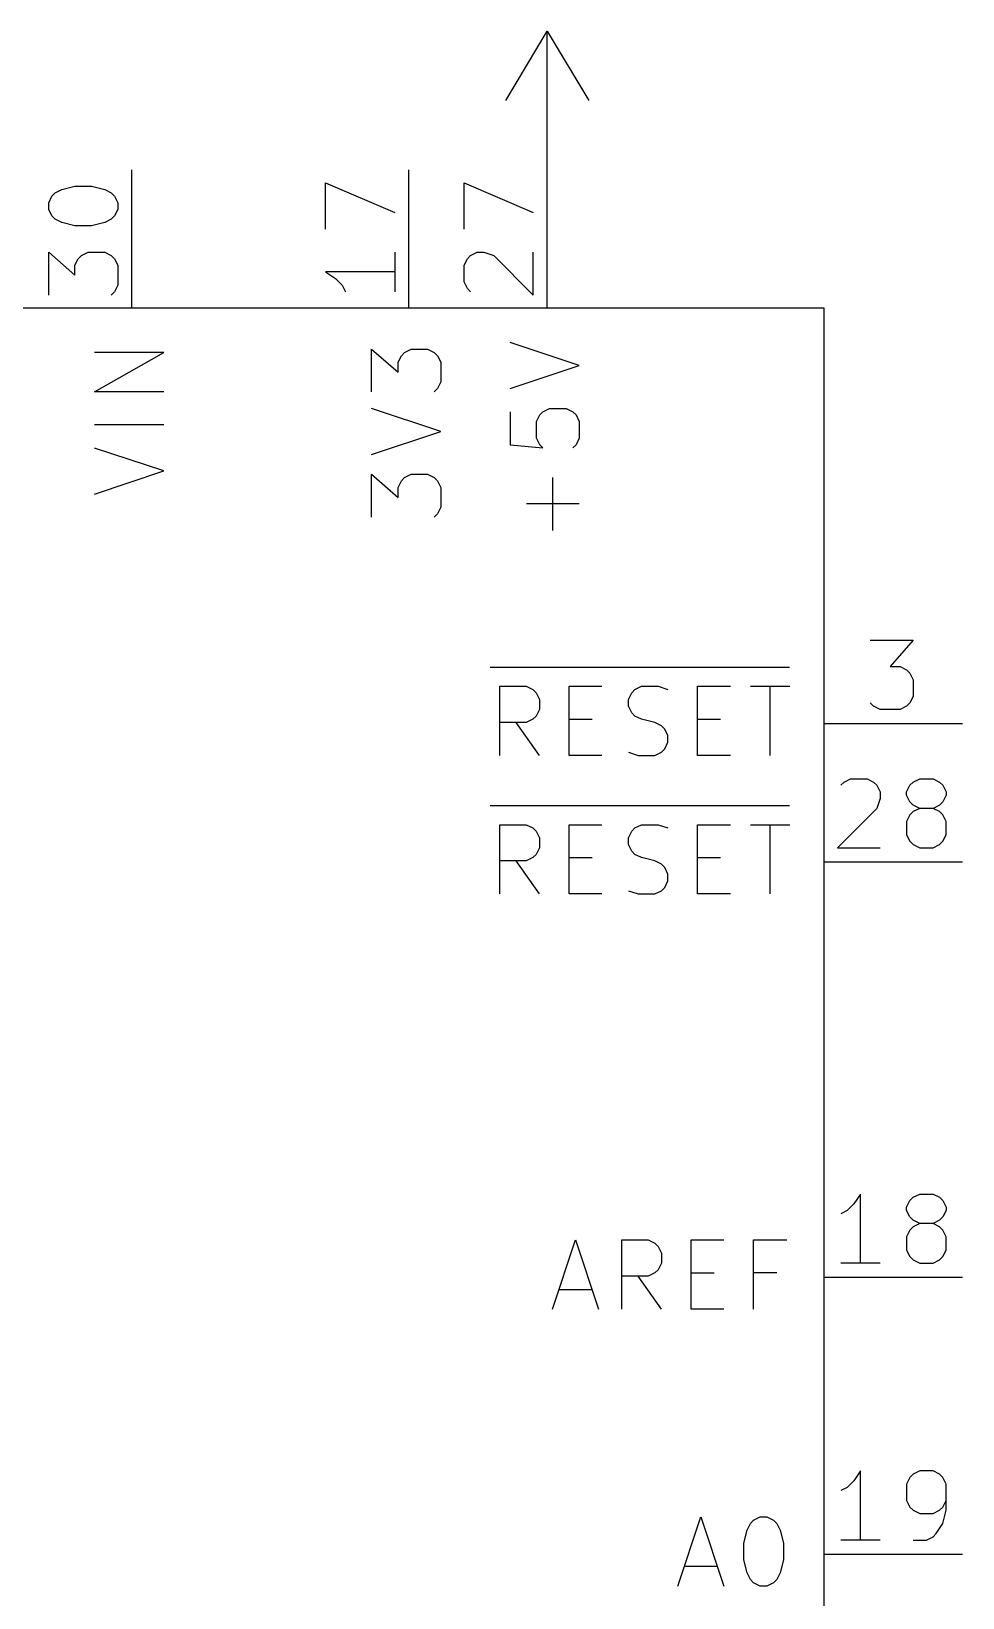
# Model space of a CAD drawing. Extents: x 0.4 to 11.3, y -7.9 to -0.4.
# Drawn here: x 6.377 to 7.05, y -3.782 to -2.65 of the extents above; entities that cross this region are included whole.
import ezdxf

# ---------------------------------------------------------------- set-up
doc = ezdxf.new("R2010")
doc.units = 0
doc.header["$MEASUREMENT"] = 0
for name, color, linetype in [('CYAN2', 4, 'CONTINUOUS'), ('LYELLOW', 51, 'CONTINUOUS'), ('RED2', 1, 'CONTINUOUS'), ('RED3', 11, 'CONTINUOUS')]:
    doc.layers.add(name, color=color, linetype=linetype)

msp = doc.modelspace()

# ---------------------------------------------------------------- linework, layer by layer
at = {"layer": 'CYAN2', "linetype": 'CONTINUOUS'}
for p, q in [((6.4231, -2.9105), (6.4731, -2.8819)), ((6.4731, -2.8819), (6.4231, -2.8819)), ((6.4231, -2.9105), (6.4731, -2.8819)), ((6.4731, -2.8819), (6.4231, -2.8819)), ((6.6231, -2.9105), (6.6231, -2.8795)), ((6.6231, -2.8795), (6.6422, -2.8962)), ((6.6231, -2.9105), (6.6231, -2.8795)), ((6.6231, -2.8795), (6.6422, -2.8962)), ((6.6422, -2.889), (6.6446, -2.8843)), ((6.6422, -2.889), (6.6446, -2.8843)), ((6.6446, -2.8843), (6.6469, -2.8819)), ((6.6446, -2.8843), (6.6469, -2.8819)), ((6.6469, -2.8819), (6.6517, -2.8795)), ((6.6469, -2.8819), (6.6517, -2.8795)), ((6.6517, -2.8795), (6.6636, -2.8795)), ((6.6517, -2.8795), (6.6636, -2.8795)), ((6.6636, -2.8795), (6.6684, -2.8819)), ((6.6636, -2.8795), (6.6684, -2.8819)), ((6.6684, -2.8819), (6.6708, -2.8843)), ((6.6684, -2.8819), (6.6708, -2.8843)), ((6.6708, -2.8843), (6.6731, -2.889)), ((6.6708, -2.8843), (6.6731, -2.889)), ((6.7731, -2.8914), (6.7231, -2.8748)), ((6.7731, -2.8914), (6.7231, -2.8748)), ((6.6422, -2.8962), (6.6422, -2.889)), ((6.6422, -2.8962), (6.6422, -2.889)), ((6.6731, -2.889), (6.6731, -2.9033)), ((6.6731, -2.889), (6.6731, -2.9033)), ((6.7231, -2.9081), (6.7731, -2.8914)), ((6.7231, -2.9081), (6.7731, -2.8914)), ((6.6731, -2.9033), (6.6708, -2.9081)), ((6.6731, -2.9033), (6.6708, -2.9081)), ((6.4731, -2.9105), (6.4231, -2.9105)), ((6.4731, -2.9105), (6.4231, -2.9105)), ((6.6708, -2.9081), (6.6684, -2.9105)), ((6.6708, -2.9081), (6.6684, -2.9105)), ((6.6731, -2.939), (6.6231, -2.9224)), ((6.6731, -2.939), (6.6231, -2.9224)), ((6.7231, -2.9248), (6.7231, -2.9486)), ((6.7231, -2.9248), (6.7231, -2.9486)), ((6.7422, -2.9319), (6.7446, -2.9271)), ((6.7422, -2.9319), (6.7446, -2.9271)), ((6.7446, -2.9271), (6.7469, -2.9248)), ((6.7446, -2.9271), (6.7469, -2.9248)), ((6.7469, -2.9248), (6.7517, -2.9224)), ((6.7469, -2.9248), (6.7517, -2.9224)), ((6.7517, -2.9224), (6.7636, -2.9224)), ((6.7517, -2.9224), (6.7636, -2.9224)), ((6.7636, -2.9224), (6.7684, -2.9248)), ((6.7636, -2.9224), (6.7684, -2.9248)), ((6.7684, -2.9248), (6.7708, -2.9271)), ((6.7684, -2.9248), (6.7708, -2.9271)), ((6.7708, -2.9271), (6.7731, -2.9319)), ((6.7708, -2.9271), (6.7731, -2.9319)), ((6.4731, -2.9343), (6.4231, -2.9343)), ((6.4731, -2.9343), (6.4231, -2.9343)), ((6.6231, -2.9557), (6.6731, -2.939)), ((6.6231, -2.9557), (6.6731, -2.939)), ((6.7422, -2.9438), (6.7422, -2.9319)), ((6.7422, -2.9438), (6.7422, -2.9319)), ((6.7731, -2.9319), (6.7731, -2.9438)), ((6.7731, -2.9319), (6.7731, -2.9438)), ((6.4731, -2.9676), (6.4231, -2.951)), ((6.4731, -2.9676), (6.4231, -2.951)), ((6.7231, -2.9486), (6.7469, -2.9509)), ((6.7231, -2.9486), (6.7469, -2.9509)), ((6.7446, -2.9486), (6.7422, -2.9438)), ((6.7446, -2.9486), (6.7422, -2.9438)), ((6.7469, -2.9509), (6.7446, -2.9486)), ((6.7469, -2.9509), (6.7446, -2.9486)), ((6.7708, -2.9486), (6.7684, -2.9509)), ((6.7708, -2.9486), (6.7684, -2.9509)), ((6.7731, -2.9438), (6.7708, -2.9486)), ((6.7731, -2.9438), (6.7708, -2.9486)), ((6.4231, -2.9843), (6.4731, -2.9676)), ((6.4231, -2.9843), (6.4731, -2.9676)), ((6.6231, -3.0009), (6.6231, -2.97)), ((6.6231, -2.97), (6.6422, -2.9867)), ((6.6231, -3.0009), (6.6231, -2.97)), ((6.6231, -2.97), (6.6422, -2.9867)), ((6.6422, -2.9795), (6.6446, -2.9748)), ((6.6422, -2.9795), (6.6446, -2.9748)), ((6.6446, -2.9748), (6.6469, -2.9724)), ((6.6446, -2.9748), (6.6469, -2.9724)), ((6.6469, -2.9724), (6.6517, -2.97)), ((6.6469, -2.9724), (6.6517, -2.97)), ((6.6517, -2.97), (6.6636, -2.97)), ((6.6517, -2.97), (6.6636, -2.97)), ((6.6636, -2.97), (6.6684, -2.9724)), ((6.6636, -2.97), (6.6684, -2.9724)), ((6.6684, -2.9724), (6.6708, -2.9748)), ((6.6684, -2.9724), (6.6708, -2.9748)), ((6.6708, -2.9748), (6.6731, -2.9795)), ((6.6708, -2.9748), (6.6731, -2.9795)), ((6.7541, -3.0105), (6.7541, -2.9724)), ((6.7541, -3.0105), (6.7541, -2.9724)), ((6.6422, -2.9867), (6.6422, -2.9795)), ((6.6422, -2.9867), (6.6422, -2.9795)), ((6.6731, -2.9795), (6.6731, -2.9938)), ((6.6731, -2.9795), (6.6731, -2.9938)), ((6.6731, -2.9938), (6.6708, -2.9986)), ((6.6731, -2.9938), (6.6708, -2.9986)), ((6.7731, -2.9914), (6.735, -2.9914)), ((6.7731, -2.9914), (6.735, -2.9914)), ((6.6708, -2.9986), (6.6684, -3.0009)), ((6.6708, -2.9986), (6.6684, -3.0009)), ((6.7088, -3.1093), (6.925, -3.1093)), ((6.7088, -3.1093), (6.925, -3.1093)), ((6.7157, -3.1731), (6.7157, -3.1231)), ((6.7157, -3.1231), (6.7348, -3.1231)), ((6.7157, -3.1731), (6.7157, -3.1231)), ((6.7157, -3.1231), (6.7348, -3.1231)), ((6.7348, -3.1231), (6.7395, -3.1255)), ((6.7348, -3.1231), (6.7395, -3.1255)), ((6.7395, -3.1255), (6.7419, -3.1279)), ((6.7395, -3.1255), (6.7419, -3.1279)), ((6.7419, -3.1279), (6.7443, -3.1327)), ((6.7419, -3.1279), (6.7443, -3.1327)), ((6.7443, -3.1327), (6.7443, -3.1398)), ((6.7443, -3.1327), (6.7443, -3.1398)), ((6.7657, -3.1731), (6.7657, -3.1231)), ((6.7657, -3.1231), (6.7895, -3.1231)), ((6.7657, -3.1731), (6.7657, -3.1231)), ((6.7657, -3.1231), (6.7895, -3.1231)), ((6.8086, -3.1327), (6.811, -3.1279)), ((6.8086, -3.1327), (6.811, -3.1279)), ((6.8086, -3.1374), (6.8086, -3.1327)), ((6.8086, -3.1374), (6.8086, -3.1327)), ((6.811, -3.1279), (6.8133, -3.1255)), ((6.811, -3.1279), (6.8133, -3.1255)), ((6.8133, -3.1255), (6.8181, -3.1231)), ((6.8133, -3.1255), (6.8181, -3.1231)), ((6.8181, -3.1231), (6.83, -3.1231)), ((6.8181, -3.1231), (6.83, -3.1231)), ((6.83, -3.1231), (6.8371, -3.1255)), ((6.83, -3.1231), (6.8371, -3.1255)), ((6.8586, -3.1731), (6.8586, -3.1231)), ((6.8586, -3.1231), (6.8824, -3.1231)), ((6.8586, -3.1731), (6.8586, -3.1231)), ((6.8586, -3.1231), (6.8824, -3.1231)), ((6.8967, -3.1231), (6.9252, -3.1231)), ((6.8967, -3.1231), (6.9252, -3.1231)), ((6.911, -3.1731), (6.911, -3.1231)), ((6.911, -3.1731), (6.911, -3.1231)), ((6.7419, -3.1446), (6.7395, -3.1469)), ((6.7419, -3.1446), (6.7395, -3.1469)), ((6.7443, -3.1398), (6.7419, -3.1446)), ((6.7443, -3.1398), (6.7419, -3.1446)), ((6.811, -3.1422), (6.8086, -3.1374)), ((6.811, -3.1422), (6.8086, -3.1374)), ((6.8133, -3.1446), (6.811, -3.1422)), ((6.8133, -3.1446), (6.811, -3.1422)), ((6.8181, -3.1469), (6.8133, -3.1446)), ((6.8181, -3.1469), (6.8133, -3.1446)), ((6.7348, -3.1493), (6.7157, -3.1493)), ((6.7348, -3.1493), (6.7157, -3.1493)), ((6.7443, -3.1731), (6.7276, -3.1493)), ((6.7443, -3.1731), (6.7276, -3.1493)), ((6.7395, -3.1469), (6.7348, -3.1493)), ((6.7395, -3.1469), (6.7348, -3.1493)), ((6.7657, -3.1469), (6.7824, -3.1469)), ((6.7657, -3.1469), (6.7824, -3.1469)), ((6.8276, -3.1493), (6.8181, -3.1469)), ((6.8276, -3.1493), (6.8181, -3.1469)), ((6.8324, -3.1517), (6.8276, -3.1493)), ((6.8324, -3.1517), (6.8276, -3.1493)), ((6.8348, -3.1541), (6.8324, -3.1517)), ((6.8348, -3.1541), (6.8324, -3.1517)), ((6.8371, -3.1588), (6.8348, -3.1541)), ((6.8371, -3.1588), (6.8348, -3.1541)), ((6.8586, -3.1469), (6.8752, -3.1469)), ((6.8586, -3.1469), (6.8752, -3.1469)), ((6.8348, -3.1684), (6.8371, -3.1636)), ((6.8348, -3.1684), (6.8371, -3.1636)), ((6.8371, -3.1636), (6.8371, -3.1588)), ((6.8371, -3.1636), (6.8371, -3.1588)), ((6.7895, -3.1731), (6.7657, -3.1731)), ((6.7895, -3.1731), (6.7657, -3.1731)), ((6.8086, -3.1708), (6.8157, -3.1731)), ((6.8086, -3.1708), (6.8157, -3.1731)), ((6.8157, -3.1731), (6.8276, -3.1731)), ((6.8157, -3.1731), (6.8276, -3.1731)), ((6.8276, -3.1731), (6.8324, -3.1708)), ((6.8276, -3.1731), (6.8324, -3.1708)), ((6.8324, -3.1708), (6.8348, -3.1684)), ((6.8324, -3.1708), (6.8348, -3.1684)), ((6.8824, -3.1731), (6.8586, -3.1731)), ((6.8824, -3.1731), (6.8586, -3.1731)), ((6.7088, -3.2093), (6.925, -3.2093)), ((6.7088, -3.2093), (6.925, -3.2093)), ((6.7157, -3.2731), (6.7157, -3.2231)), ((6.7157, -3.2231), (6.7348, -3.2231)), ((6.7157, -3.2731), (6.7157, -3.2231)), ((6.7157, -3.2231), (6.7348, -3.2231)), ((6.7348, -3.2231), (6.7395, -3.2255)), ((6.7348, -3.2231), (6.7395, -3.2255)), ((6.7657, -3.2731), (6.7657, -3.2231)), ((6.7657, -3.2231), (6.7895, -3.2231)), ((6.7657, -3.2731), (6.7657, -3.2231)), ((6.7657, -3.2231), (6.7895, -3.2231)), ((6.8133, -3.2255), (6.8181, -3.2231)), ((6.8133, -3.2255), (6.8181, -3.2231)), ((6.8181, -3.2231), (6.83, -3.2231)), ((6.8181, -3.2231), (6.83, -3.2231)), ((6.83, -3.2231), (6.8371, -3.2255)), ((6.83, -3.2231), (6.8371, -3.2255)), ((6.8586, -3.2731), (6.8586, -3.2231)), ((6.8586, -3.2231), (6.8824, -3.2231)), ((6.8586, -3.2731), (6.8586, -3.2231)), ((6.8586, -3.2231), (6.8824, -3.2231)), ((6.8967, -3.2231), (6.9252, -3.2231)), ((6.8967, -3.2231), (6.9252, -3.2231)), ((6.911, -3.2731), (6.911, -3.2231)), ((6.911, -3.2731), (6.911, -3.2231)), ((6.7395, -3.2255), (6.7419, -3.2279)), ((6.7395, -3.2255), (6.7419, -3.2279)), ((6.7419, -3.2279), (6.7443, -3.2327)), ((6.7419, -3.2279), (6.7443, -3.2327)), ((6.7443, -3.2327), (6.7443, -3.2398)), ((6.7443, -3.2327), (6.7443, -3.2398)), ((6.8086, -3.2327), (6.811, -3.2279)), ((6.8086, -3.2327), (6.811, -3.2279)), ((6.8086, -3.2374), (6.8086, -3.2327)), ((6.8086, -3.2374), (6.8086, -3.2327)), ((6.811, -3.2279), (6.8133, -3.2255)), ((6.811, -3.2279), (6.8133, -3.2255)), ((6.7395, -3.2469), (6.7348, -3.2493)), ((6.7395, -3.2469), (6.7348, -3.2493)), ((6.7419, -3.2446), (6.7395, -3.2469)), ((6.7419, -3.2446), (6.7395, -3.2469)), ((6.7443, -3.2398), (6.7419, -3.2446)), ((6.7443, -3.2398), (6.7419, -3.2446)), ((6.7657, -3.2469), (6.7824, -3.2469)), ((6.7657, -3.2469), (6.7824, -3.2469)), ((6.811, -3.2422), (6.8086, -3.2374)), ((6.811, -3.2422), (6.8086, -3.2374)), ((6.8133, -3.2446), (6.811, -3.2422)), ((6.8133, -3.2446), (6.811, -3.2422)), ((6.8181, -3.2469), (6.8133, -3.2446)), ((6.8181, -3.2469), (6.8133, -3.2446)), ((6.8276, -3.2493), (6.8181, -3.2469)), ((6.8276, -3.2493), (6.8181, -3.2469)), ((6.8586, -3.2469), (6.8752, -3.2469)), ((6.8586, -3.2469), (6.8752, -3.2469)), ((6.7348, -3.2493), (6.7157, -3.2493)), ((6.7348, -3.2493), (6.7157, -3.2493)), ((6.7443, -3.2731), (6.7276, -3.2493)), ((6.7443, -3.2731), (6.7276, -3.2493)), ((6.8324, -3.2517), (6.8276, -3.2493)), ((6.8324, -3.2517), (6.8276, -3.2493)), ((6.8348, -3.2541), (6.8324, -3.2517)), ((6.8348, -3.2541), (6.8324, -3.2517)), ((6.8371, -3.2588), (6.8348, -3.2541)), ((6.8371, -3.2588), (6.8348, -3.2541)), ((6.8324, -3.2708), (6.8348, -3.2684)), ((6.8324, -3.2708), (6.8348, -3.2684)), ((6.8348, -3.2684), (6.8371, -3.2636)), ((6.8348, -3.2684), (6.8371, -3.2636)), ((6.8371, -3.2636), (6.8371, -3.2588)), ((6.8371, -3.2636), (6.8371, -3.2588)), ((6.7895, -3.2731), (6.7657, -3.2731)), ((6.7895, -3.2731), (6.7657, -3.2731)), ((6.8086, -3.2708), (6.8157, -3.2731)), ((6.8086, -3.2708), (6.8157, -3.2731)), ((6.8157, -3.2731), (6.8276, -3.2731)), ((6.8157, -3.2731), (6.8276, -3.2731)), ((6.8276, -3.2731), (6.8324, -3.2708)), ((6.8276, -3.2731), (6.8324, -3.2708)), ((6.8824, -3.2731), (6.8586, -3.2731)), ((6.8824, -3.2731), (6.8586, -3.2731)), ((6.7538, -3.5731), (6.7705, -3.5231)), ((6.7538, -3.5731), (6.7705, -3.5231)), ((6.7705, -3.5231), (6.7871, -3.5731)), ((6.7705, -3.5231), (6.7871, -3.5731)), ((6.8038, -3.5731), (6.8038, -3.5231)), ((6.8038, -3.5231), (6.8229, -3.5231)), ((6.8038, -3.5731), (6.8038, -3.5231)), ((6.8038, -3.5231), (6.8229, -3.5231)), ((6.8229, -3.5231), (6.8276, -3.5255)), ((6.8229, -3.5231), (6.8276, -3.5255)), ((6.8276, -3.5255), (6.83, -3.5279)), ((6.8276, -3.5255), (6.83, -3.5279)), ((6.83, -3.5279), (6.8324, -3.5327)), ((6.83, -3.5279), (6.8324, -3.5327)), ((6.8538, -3.5731), (6.8538, -3.5231)), ((6.8538, -3.5231), (6.8776, -3.5231)), ((6.8538, -3.5731), (6.8538, -3.5231)), ((6.8538, -3.5231), (6.8776, -3.5231)), ((6.899, -3.5731), (6.899, -3.5231)), ((6.899, -3.5231), (6.9229, -3.5231)), ((6.899, -3.5731), (6.899, -3.5231)), ((6.899, -3.5231), (6.9229, -3.5231)), ((6.8324, -3.5398), (6.83, -3.5446)), ((6.8324, -3.5398), (6.83, -3.5446)), ((6.8324, -3.5327), (6.8324, -3.5398)), ((6.8324, -3.5327), (6.8324, -3.5398)), ((6.8229, -3.5493), (6.8038, -3.5493)), ((6.8229, -3.5493), (6.8038, -3.5493)), ((6.8324, -3.5731), (6.8157, -3.5493)), ((6.8324, -3.5731), (6.8157, -3.5493)), ((6.8276, -3.5469), (6.8229, -3.5493)), ((6.8276, -3.5469), (6.8229, -3.5493)), ((6.83, -3.5446), (6.8276, -3.5469)), ((6.83, -3.5446), (6.8276, -3.5469)), ((6.8538, -3.5469), (6.8705, -3.5469)), ((6.8538, -3.5469), (6.8705, -3.5469)), ((6.9157, -3.5469), (6.899, -3.5469)), ((6.9157, -3.5469), (6.899, -3.5469)), ((6.7586, -3.5588), (6.7824, -3.5588)), ((6.7586, -3.5588), (6.7824, -3.5588)), ((6.8776, -3.5731), (6.8538, -3.5731)), ((6.8776, -3.5731), (6.8538, -3.5731)), ((6.8443, -3.7731), (6.8609, -3.7231)), ((6.8443, -3.7731), (6.8609, -3.7231)), ((6.8609, -3.7231), (6.8776, -3.7731)), ((6.8609, -3.7231), (6.8776, -3.7731)), ((6.8919, -3.7422), (6.8943, -3.7327)), ((6.8919, -3.7422), (6.8943, -3.7327)), ((6.8943, -3.7327), (6.8967, -3.7279)), ((6.8943, -3.7327), (6.8967, -3.7279)), ((6.8967, -3.7279), (6.899, -3.7255)), ((6.8967, -3.7279), (6.899, -3.7255)), ((6.899, -3.7255), (6.9038, -3.7231)), ((6.899, -3.7255), (6.9038, -3.7231)), ((6.9038, -3.7231), (6.9086, -3.7231)), ((6.9038, -3.7231), (6.9086, -3.7231)), ((6.9086, -3.7231), (6.9133, -3.7255)), ((6.9086, -3.7231), (6.9133, -3.7255)), ((6.9133, -3.7255), (6.9157, -3.7279)), ((6.9133, -3.7255), (6.9157, -3.7279)), ((6.9157, -3.7279), (6.9181, -3.7327)), ((6.9157, -3.7279), (6.9181, -3.7327)), ((6.9181, -3.7327), (6.9205, -3.7422)), ((6.9181, -3.7327), (6.9205, -3.7422)), ((6.8919, -3.7541), (6.8919, -3.7422)), ((6.8919, -3.7541), (6.8919, -3.7422)), ((6.9205, -3.7422), (6.9205, -3.7541)), ((6.9205, -3.7422), (6.9205, -3.7541)), ((6.8943, -3.7636), (6.8919, -3.7541)), ((6.8943, -3.7636), (6.8919, -3.7541)), ((6.9205, -3.7541), (6.9181, -3.7636)), ((6.9205, -3.7541), (6.9181, -3.7636)), ((6.849, -3.7588), (6.8729, -3.7588)), ((6.849, -3.7588), (6.8729, -3.7588)), ((6.8967, -3.7684), (6.8943, -3.7636)), ((6.8967, -3.7684), (6.8943, -3.7636)), ((6.9181, -3.7636), (6.9157, -3.7684)), ((6.9181, -3.7636), (6.9157, -3.7684)), ((6.899, -3.7708), (6.8967, -3.7684)), ((6.899, -3.7708), (6.8967, -3.7684)), ((6.9038, -3.7731), (6.899, -3.7708)), ((6.9038, -3.7731), (6.899, -3.7708)), ((6.9086, -3.7731), (6.9038, -3.7731)), ((6.9086, -3.7731), (6.9038, -3.7731)), ((6.9133, -3.7708), (6.9086, -3.7731)), ((6.9133, -3.7708), (6.9086, -3.7731)), ((6.9157, -3.7684), (6.9133, -3.7708)), ((6.9157, -3.7684), (6.9133, -3.7708))]:
    msp.add_line(p, q, dxfattribs=at)
at = {"layer": 'LYELLOW', "linetype": 'CONTINUOUS'}
for p, q in [((6.95, -2.85), (6.15, -2.85)), ((6.95, -4.65), (6.95, -2.85))]:
    msp.add_line(p, q, dxfattribs=at)
at = {"layer": 'RED2', "linetype": 'CONTINUOUS'}
for p, q in [((6.72, -2.7), (6.75, -2.65)), ((6.75, -2.75), (6.75, -2.65)), ((6.75, -2.65), (6.78, -2.7)), ((6.45, -2.85), (6.45, -2.75)), ((6.45, -2.85), (6.45, -2.75)), ((6.65, -2.85), (6.65, -2.75)), ((6.65, -2.85), (6.65, -2.75)), ((6.75, -2.85), (6.75, -2.75)), ((6.75, -2.85), (6.75, -2.75)), ((6.95, -2.85), (6.15, -2.85)), ((6.95, -4.65), (6.95, -2.85)), ((6.95, -3.15), (7.05, -3.15)), ((6.95, -3.15), (7.05, -3.15)), ((6.95, -3.25), (7.05, -3.25)), ((6.95, -3.25), (7.05, -3.25)), ((6.95, -3.55), (7.05, -3.55)), ((6.95, -3.55), (7.05, -3.55)), ((6.95, -3.75), (7.05, -3.75)), ((6.95, -3.75), (7.05, -3.75))]:
    msp.add_line(p, q, dxfattribs=at)
at = {"layer": 'RED3', "linetype": 'CONTINUOUS'}
for p, q in [((6.5899, -2.7929), (6.5899, -2.7595)), ((6.5899, -2.7595), (6.6399, -2.7809)), ((6.5899, -2.7929), (6.5899, -2.7595)), ((6.5899, -2.7595), (6.6399, -2.7809)), ((6.6899, -2.7929), (6.6899, -2.7595)), ((6.6899, -2.7595), (6.7399, -2.7809)), ((6.6899, -2.7929), (6.6899, -2.7595)), ((6.6899, -2.7595), (6.7399, -2.7809)), ((6.3899, -2.7738), (6.3923, -2.769)), ((6.3899, -2.7738), (6.3923, -2.769)), ((6.3923, -2.769), (6.3946, -2.7667)), ((6.3923, -2.769), (6.3946, -2.7667)), ((6.3946, -2.7667), (6.3994, -2.7643)), ((6.3946, -2.7667), (6.3994, -2.7643)), ((6.3994, -2.7643), (6.4089, -2.7619)), ((6.3994, -2.7643), (6.4089, -2.7619)), ((6.4089, -2.7619), (6.4208, -2.7619)), ((6.4089, -2.7619), (6.4208, -2.7619)), ((6.4208, -2.7619), (6.4304, -2.7643)), ((6.4208, -2.7619), (6.4304, -2.7643)), ((6.4304, -2.7643), (6.4351, -2.7667)), ((6.4304, -2.7643), (6.4351, -2.7667)), ((6.4351, -2.7667), (6.4375, -2.769)), ((6.4351, -2.7667), (6.4375, -2.769)), ((6.4375, -2.769), (6.4399, -2.7738)), ((6.4375, -2.769), (6.4399, -2.7738)), ((6.3899, -2.7786), (6.3899, -2.7738)), ((6.3899, -2.7786), (6.3899, -2.7738)), ((6.3923, -2.7833), (6.3899, -2.7786)), ((6.3923, -2.7833), (6.3899, -2.7786)), ((6.3946, -2.7857), (6.3923, -2.7833)), ((6.3946, -2.7857), (6.3923, -2.7833)), ((6.4375, -2.7833), (6.4351, -2.7857)), ((6.4375, -2.7833), (6.4351, -2.7857)), ((6.4399, -2.7786), (6.4375, -2.7833)), ((6.4399, -2.7786), (6.4375, -2.7833)), ((6.4399, -2.7738), (6.4399, -2.7786)), ((6.4399, -2.7738), (6.4399, -2.7786)), ((6.3994, -2.7881), (6.3946, -2.7857)), ((6.3994, -2.7881), (6.3946, -2.7857)), ((6.4089, -2.7905), (6.3994, -2.7881)), ((6.4089, -2.7905), (6.3994, -2.7881)), ((6.4208, -2.7905), (6.4089, -2.7905)), ((6.4208, -2.7905), (6.4089, -2.7905)), ((6.4304, -2.7881), (6.4208, -2.7905)), ((6.4304, -2.7881), (6.4208, -2.7905)), ((6.4351, -2.7857), (6.4304, -2.7881)), ((6.4351, -2.7857), (6.4304, -2.7881)), ((6.3899, -2.8405), (6.3899, -2.8095)), ((6.3899, -2.8095), (6.4089, -2.8262)), ((6.3899, -2.8405), (6.3899, -2.8095)), ((6.3899, -2.8095), (6.4089, -2.8262)), ((6.4089, -2.819), (6.4113, -2.8143)), ((6.4089, -2.819), (6.4113, -2.8143)), ((6.4113, -2.8143), (6.4137, -2.8119)), ((6.4113, -2.8143), (6.4137, -2.8119)), ((6.4137, -2.8119), (6.4184, -2.8095)), ((6.4137, -2.8119), (6.4184, -2.8095)), ((6.4184, -2.8095), (6.4304, -2.8095)), ((6.4184, -2.8095), (6.4304, -2.8095)), ((6.4304, -2.8095), (6.4351, -2.8119)), ((6.4304, -2.8095), (6.4351, -2.8119)), ((6.4351, -2.8119), (6.4375, -2.8143)), ((6.4351, -2.8119), (6.4375, -2.8143)), ((6.4375, -2.8143), (6.4399, -2.819)), ((6.4375, -2.8143), (6.4399, -2.819)), ((6.6399, -2.8095), (6.6399, -2.8381)), ((6.6399, -2.8095), (6.6399, -2.8381)), ((6.6899, -2.819), (6.6923, -2.8143)), ((6.6899, -2.819), (6.6923, -2.8143)), ((6.6923, -2.8143), (6.6946, -2.8119)), ((6.6923, -2.8143), (6.6946, -2.8119)), ((6.6946, -2.8119), (6.6994, -2.8095)), ((6.6946, -2.8119), (6.6994, -2.8095)), ((6.6994, -2.8095), (6.7042, -2.8095)), ((6.6994, -2.8095), (6.7042, -2.8095)), ((6.7042, -2.8095), (6.7113, -2.8119)), ((6.7042, -2.8095), (6.7113, -2.8119)), ((6.7113, -2.8119), (6.7399, -2.8405)), ((6.7113, -2.8119), (6.7399, -2.8405)), ((6.7399, -2.8405), (6.7399, -2.8095)), ((6.7399, -2.8405), (6.7399, -2.8095)), ((6.4089, -2.8262), (6.4089, -2.819)), ((6.4089, -2.8262), (6.4089, -2.819)), ((6.4399, -2.819), (6.4399, -2.8333)), ((6.4399, -2.819), (6.4399, -2.8333)), ((6.6399, -2.8238), (6.5899, -2.8238)), ((6.5899, -2.8238), (6.597, -2.8286)), ((6.6399, -2.8238), (6.5899, -2.8238)), ((6.5899, -2.8238), (6.597, -2.8286)), ((6.597, -2.8286), (6.6018, -2.8333)), ((6.597, -2.8286), (6.6018, -2.8333)), ((6.6899, -2.8309), (6.6899, -2.819)), ((6.6899, -2.8309), (6.6899, -2.819)), ((6.4375, -2.8381), (6.4351, -2.8405)), ((6.4375, -2.8381), (6.4351, -2.8405)), ((6.4399, -2.8333), (6.4375, -2.8381)), ((6.4399, -2.8333), (6.4375, -2.8381)), ((6.6018, -2.8333), (6.6042, -2.8381)), ((6.6018, -2.8333), (6.6042, -2.8381)), ((6.6923, -2.8357), (6.6899, -2.8309)), ((6.6923, -2.8357), (6.6899, -2.8309)), ((6.6946, -2.8381), (6.6923, -2.8357)), ((6.6946, -2.8381), (6.6923, -2.8357)), ((6.9833, -3.0899), (7.0143, -3.0899)), ((6.9833, -3.0899), (7.0143, -3.0899)), ((7.0143, -3.0899), (6.9976, -3.1089)), ((7.0143, -3.0899), (6.9976, -3.1089)), ((6.9976, -3.1089), (7.0048, -3.1089)), ((6.9976, -3.1089), (7.0048, -3.1089)), ((7.0048, -3.1089), (7.0095, -3.1113)), ((7.0048, -3.1089), (7.0095, -3.1113)), ((7.0095, -3.1113), (7.0119, -3.1137)), ((7.0095, -3.1113), (7.0119, -3.1137)), ((7.0119, -3.1137), (7.0143, -3.1184)), ((7.0119, -3.1137), (7.0143, -3.1184)), ((7.0143, -3.1184), (7.0143, -3.1304)), ((7.0143, -3.1184), (7.0143, -3.1304)), ((7.0143, -3.1304), (7.0119, -3.1351)), ((7.0143, -3.1304), (7.0119, -3.1351)), ((6.9857, -3.1375), (6.9833, -3.1351)), ((6.9857, -3.1375), (6.9833, -3.1351)), ((6.9905, -3.1399), (6.9857, -3.1375)), ((6.9905, -3.1399), (6.9857, -3.1375)), ((7.0048, -3.1399), (6.9905, -3.1399)), ((7.0048, -3.1399), (6.9905, -3.1399)), ((7.0095, -3.1375), (7.0048, -3.1399)), ((7.0095, -3.1375), (7.0048, -3.1399)), ((7.0119, -3.1351), (7.0095, -3.1375)), ((7.0119, -3.1351), (7.0095, -3.1375)), ((6.9643, -3.1923), (6.969, -3.1899)), ((6.9643, -3.1923), (6.969, -3.1899)), ((6.969, -3.1899), (6.981, -3.1899)), ((6.969, -3.1899), (6.981, -3.1899)), ((6.981, -3.1899), (6.9857, -3.1923)), ((6.981, -3.1899), (6.9857, -3.1923)), ((7.0143, -3.1923), (7.019, -3.1899)), ((7.0143, -3.1923), (7.019, -3.1899)), ((7.019, -3.1899), (7.0286, -3.1899)), ((7.019, -3.1899), (7.0286, -3.1899)), ((7.0286, -3.1899), (7.0333, -3.1923)), ((7.0286, -3.1899), (7.0333, -3.1923)), ((6.9619, -3.1946), (6.9643, -3.1923)), ((6.9619, -3.1946), (6.9643, -3.1923)), ((6.9857, -3.1923), (6.9881, -3.1946)), ((6.9857, -3.1923), (6.9881, -3.1946)), ((6.9881, -3.1946), (6.9905, -3.1994)), ((6.9881, -3.1946), (6.9905, -3.1994)), ((6.9905, -3.1994), (6.9905, -3.2042)), ((6.9905, -3.1994), (6.9905, -3.2042)), ((7.0095, -3.1994), (7.0119, -3.1946)), ((7.0095, -3.1994), (7.0119, -3.1946)), ((7.0095, -3.2018), (7.0095, -3.1994)), ((7.0095, -3.2018), (7.0095, -3.1994)), ((7.0119, -3.2065), (7.0095, -3.2018)), ((7.0119, -3.2065), (7.0095, -3.2018)), ((7.0119, -3.1946), (7.0143, -3.1923)), ((7.0119, -3.1946), (7.0143, -3.1923)), ((7.0333, -3.1923), (7.0357, -3.1946)), ((7.0333, -3.1923), (7.0357, -3.1946)), ((7.0357, -3.1946), (7.0381, -3.1994)), ((7.0357, -3.1946), (7.0381, -3.1994)), ((7.0381, -3.2018), (7.0357, -3.2065)), ((7.0381, -3.2018), (7.0357, -3.2065)), ((7.0381, -3.1994), (7.0381, -3.2018)), ((7.0381, -3.1994), (7.0381, -3.2018)), ((6.9881, -3.2113), (6.9595, -3.2399)), ((6.9881, -3.2113), (6.9595, -3.2399)), ((6.9905, -3.2042), (6.9881, -3.2113)), ((6.9905, -3.2042), (6.9881, -3.2113)), ((7.0143, -3.2089), (7.0119, -3.2065)), ((7.0143, -3.2089), (7.0119, -3.2065)), ((7.019, -3.2113), (7.0143, -3.2089)), ((7.019, -3.2113), (7.0143, -3.2089)), ((7.019, -3.2113), (7.0143, -3.2137)), ((7.019, -3.2113), (7.0143, -3.2137)), ((7.0286, -3.2113), (7.019, -3.2113)), ((7.0286, -3.2113), (7.019, -3.2113)), ((7.0333, -3.2089), (7.0286, -3.2113)), ((7.0333, -3.2089), (7.0286, -3.2113)), ((7.0333, -3.2137), (7.0286, -3.2113)), ((7.0333, -3.2137), (7.0286, -3.2113)), ((7.0357, -3.2065), (7.0333, -3.2089)), ((7.0357, -3.2065), (7.0333, -3.2089)), ((7.0119, -3.2161), (7.0095, -3.2208)), ((7.0119, -3.2161), (7.0095, -3.2208)), ((7.0095, -3.2208), (7.0095, -3.2304)), ((7.0095, -3.2208), (7.0095, -3.2304)), ((7.0143, -3.2137), (7.0119, -3.2161)), ((7.0143, -3.2137), (7.0119, -3.2161)), ((7.0357, -3.2161), (7.0333, -3.2137)), ((7.0357, -3.2161), (7.0333, -3.2137)), ((7.0381, -3.2208), (7.0357, -3.2161)), ((7.0381, -3.2208), (7.0357, -3.2161)), ((7.0381, -3.2304), (7.0381, -3.2208)), ((7.0381, -3.2304), (7.0381, -3.2208)), ((7.0095, -3.2304), (7.0119, -3.2351)), ((7.0095, -3.2304), (7.0119, -3.2351)), ((7.0119, -3.2351), (7.0143, -3.2375)), ((7.0119, -3.2351), (7.0143, -3.2375)), ((7.0333, -3.2375), (7.0357, -3.2351)), ((7.0333, -3.2375), (7.0357, -3.2351)), ((7.0357, -3.2351), (7.0381, -3.2304)), ((7.0357, -3.2351), (7.0381, -3.2304)), ((6.9595, -3.2399), (6.9905, -3.2399)), ((6.9595, -3.2399), (6.9905, -3.2399)), ((7.0143, -3.2375), (7.019, -3.2399)), ((7.0143, -3.2375), (7.019, -3.2399)), ((7.019, -3.2399), (7.0286, -3.2399)), ((7.019, -3.2399), (7.0286, -3.2399)), ((7.0286, -3.2399), (7.0333, -3.2375)), ((7.0286, -3.2399), (7.0333, -3.2375)), ((6.9762, -3.4899), (6.9714, -3.497)), ((6.9762, -3.4899), (6.9714, -3.497)), ((6.9762, -3.5399), (6.9762, -3.4899)), ((6.9762, -3.5399), (6.9762, -3.4899)), ((7.0095, -3.4994), (7.0119, -3.4946)), ((7.0095, -3.4994), (7.0119, -3.4946)), ((7.0119, -3.4946), (7.0143, -3.4923)), ((7.0119, -3.4946), (7.0143, -3.4923)), ((7.0143, -3.4923), (7.019, -3.4899)), ((7.0143, -3.4923), (7.019, -3.4899)), ((7.019, -3.4899), (7.0286, -3.4899)), ((7.019, -3.4899), (7.0286, -3.4899)), ((7.0286, -3.4899), (7.0333, -3.4923)), ((7.0286, -3.4899), (7.0333, -3.4923)), ((7.0333, -3.4923), (7.0357, -3.4946)), ((7.0333, -3.4923), (7.0357, -3.4946)), ((7.0357, -3.4946), (7.0381, -3.4994)), ((7.0357, -3.4946), (7.0381, -3.4994)), ((6.9667, -3.5018), (6.9619, -3.5042)), ((6.9667, -3.5018), (6.9619, -3.5042)), ((6.9714, -3.497), (6.9667, -3.5018)), ((6.9714, -3.497), (6.9667, -3.5018)), ((7.0095, -3.5018), (7.0095, -3.4994)), ((7.0095, -3.5018), (7.0095, -3.4994)), ((7.0119, -3.5065), (7.0095, -3.5018)), ((7.0119, -3.5065), (7.0095, -3.5018)), ((7.0143, -3.5089), (7.0119, -3.5065)), ((7.0143, -3.5089), (7.0119, -3.5065)), ((7.0357, -3.5065), (7.0333, -3.5089)), ((7.0357, -3.5065), (7.0333, -3.5089)), ((7.0381, -3.5018), (7.0357, -3.5065)), ((7.0381, -3.5018), (7.0357, -3.5065)), ((7.0381, -3.4994), (7.0381, -3.5018)), ((7.0381, -3.4994), (7.0381, -3.5018)), ((7.0119, -3.5161), (7.0095, -3.5208)), ((7.0119, -3.5161), (7.0095, -3.5208)), ((7.0143, -3.5137), (7.0119, -3.5161)), ((7.0143, -3.5137), (7.0119, -3.5161)), ((7.019, -3.5113), (7.0143, -3.5089)), ((7.019, -3.5113), (7.0143, -3.5089)), ((7.019, -3.5113), (7.0143, -3.5137)), ((7.019, -3.5113), (7.0143, -3.5137)), ((7.0286, -3.5113), (7.019, -3.5113)), ((7.0286, -3.5113), (7.019, -3.5113)), ((7.0333, -3.5089), (7.0286, -3.5113)), ((7.0333, -3.5089), (7.0286, -3.5113)), ((7.0333, -3.5137), (7.0286, -3.5113)), ((7.0333, -3.5137), (7.0286, -3.5113)), ((7.0357, -3.5161), (7.0333, -3.5137)), ((7.0357, -3.5161), (7.0333, -3.5137)), ((7.0381, -3.5208), (7.0357, -3.5161)), ((7.0381, -3.5208), (7.0357, -3.5161)), ((7.0095, -3.5208), (7.0095, -3.5304)), ((7.0095, -3.5208), (7.0095, -3.5304)), ((7.0381, -3.5304), (7.0381, -3.5208)), ((7.0381, -3.5304), (7.0381, -3.5208)), ((6.9905, -3.5399), (6.9619, -3.5399)), ((6.9905, -3.5399), (6.9619, -3.5399)), ((7.0095, -3.5304), (7.0119, -3.5351)), ((7.0095, -3.5304), (7.0119, -3.5351)), ((7.0119, -3.5351), (7.0143, -3.5375)), ((7.0119, -3.5351), (7.0143, -3.5375)), ((7.0143, -3.5375), (7.019, -3.5399)), ((7.0143, -3.5375), (7.019, -3.5399)), ((7.019, -3.5399), (7.0286, -3.5399)), ((7.019, -3.5399), (7.0286, -3.5399)), ((7.0286, -3.5399), (7.0333, -3.5375)), ((7.0286, -3.5399), (7.0333, -3.5375)), ((7.0333, -3.5375), (7.0357, -3.5351)), ((7.0333, -3.5375), (7.0357, -3.5351)), ((7.0357, -3.5351), (7.0381, -3.5304)), ((7.0357, -3.5351), (7.0381, -3.5304)), ((6.9714, -3.697), (6.9667, -3.7018)), ((6.9714, -3.697), (6.9667, -3.7018)), ((6.9762, -3.6899), (6.9714, -3.697)), ((6.9762, -3.6899), (6.9714, -3.697)), ((6.9762, -3.7399), (6.9762, -3.6899)), ((6.9762, -3.7399), (6.9762, -3.6899)), ((7.0119, -3.6946), (7.0095, -3.6994)), ((7.0119, -3.6946), (7.0095, -3.6994)), ((7.0095, -3.6994), (7.0095, -3.7113)), ((7.0095, -3.6994), (7.0095, -3.7113)), ((7.0143, -3.6923), (7.0119, -3.6946)), ((7.0143, -3.6923), (7.0119, -3.6946)), ((7.019, -3.6899), (7.0143, -3.6923)), ((7.019, -3.6899), (7.0143, -3.6923)), ((7.0286, -3.6899), (7.019, -3.6899)), ((7.0286, -3.6899), (7.019, -3.6899)), ((7.0333, -3.6923), (7.0286, -3.6899)), ((7.0333, -3.6923), (7.0286, -3.6899)), ((7.0357, -3.6946), (7.0333, -3.6923)), ((7.0357, -3.6946), (7.0333, -3.6923)), ((7.0381, -3.6994), (7.0357, -3.6946)), ((7.0381, -3.6994), (7.0357, -3.6946)), ((7.0381, -3.7184), (7.0381, -3.6994)), ((7.0381, -3.7184), (7.0381, -3.6994)), ((6.9667, -3.7018), (6.9619, -3.7042)), ((6.9667, -3.7018), (6.9619, -3.7042)), ((7.0095, -3.7113), (7.0119, -3.7161)), ((7.0095, -3.7113), (7.0119, -3.7161)), ((7.0357, -3.7161), (7.0381, -3.7113)), ((7.0357, -3.7161), (7.0381, -3.7113)), ((7.0119, -3.7161), (7.0143, -3.7184)), ((7.0119, -3.7161), (7.0143, -3.7184)), ((7.0143, -3.7184), (7.019, -3.7208)), ((7.0143, -3.7184), (7.019, -3.7208)), ((7.019, -3.7208), (7.0286, -3.7208)), ((7.019, -3.7208), (7.0286, -3.7208)), ((7.0286, -3.7208), (7.0333, -3.7184)), ((7.0286, -3.7208), (7.0333, -3.7184)), ((7.0333, -3.7184), (7.0357, -3.7161)), ((7.0333, -3.7184), (7.0357, -3.7161)), ((7.0357, -3.728), (7.0381, -3.7184)), ((7.0357, -3.728), (7.0381, -3.7184)), ((7.0309, -3.7351), (7.0357, -3.728)), ((7.0309, -3.7351), (7.0357, -3.728)), ((6.9905, -3.7399), (6.9619, -3.7399)), ((6.9905, -3.7399), (6.9619, -3.7399)), ((7.0143, -3.7399), (7.0238, -3.7399)), ((7.0143, -3.7399), (7.0238, -3.7399)), ((7.0238, -3.7399), (7.0286, -3.7375)), ((7.0238, -3.7399), (7.0286, -3.7375)), ((7.0286, -3.7375), (7.0309, -3.7351)), ((7.0286, -3.7375), (7.0309, -3.7351))]:
    msp.add_line(p, q, dxfattribs=at)

doc.saveas('drawing.dxf')
